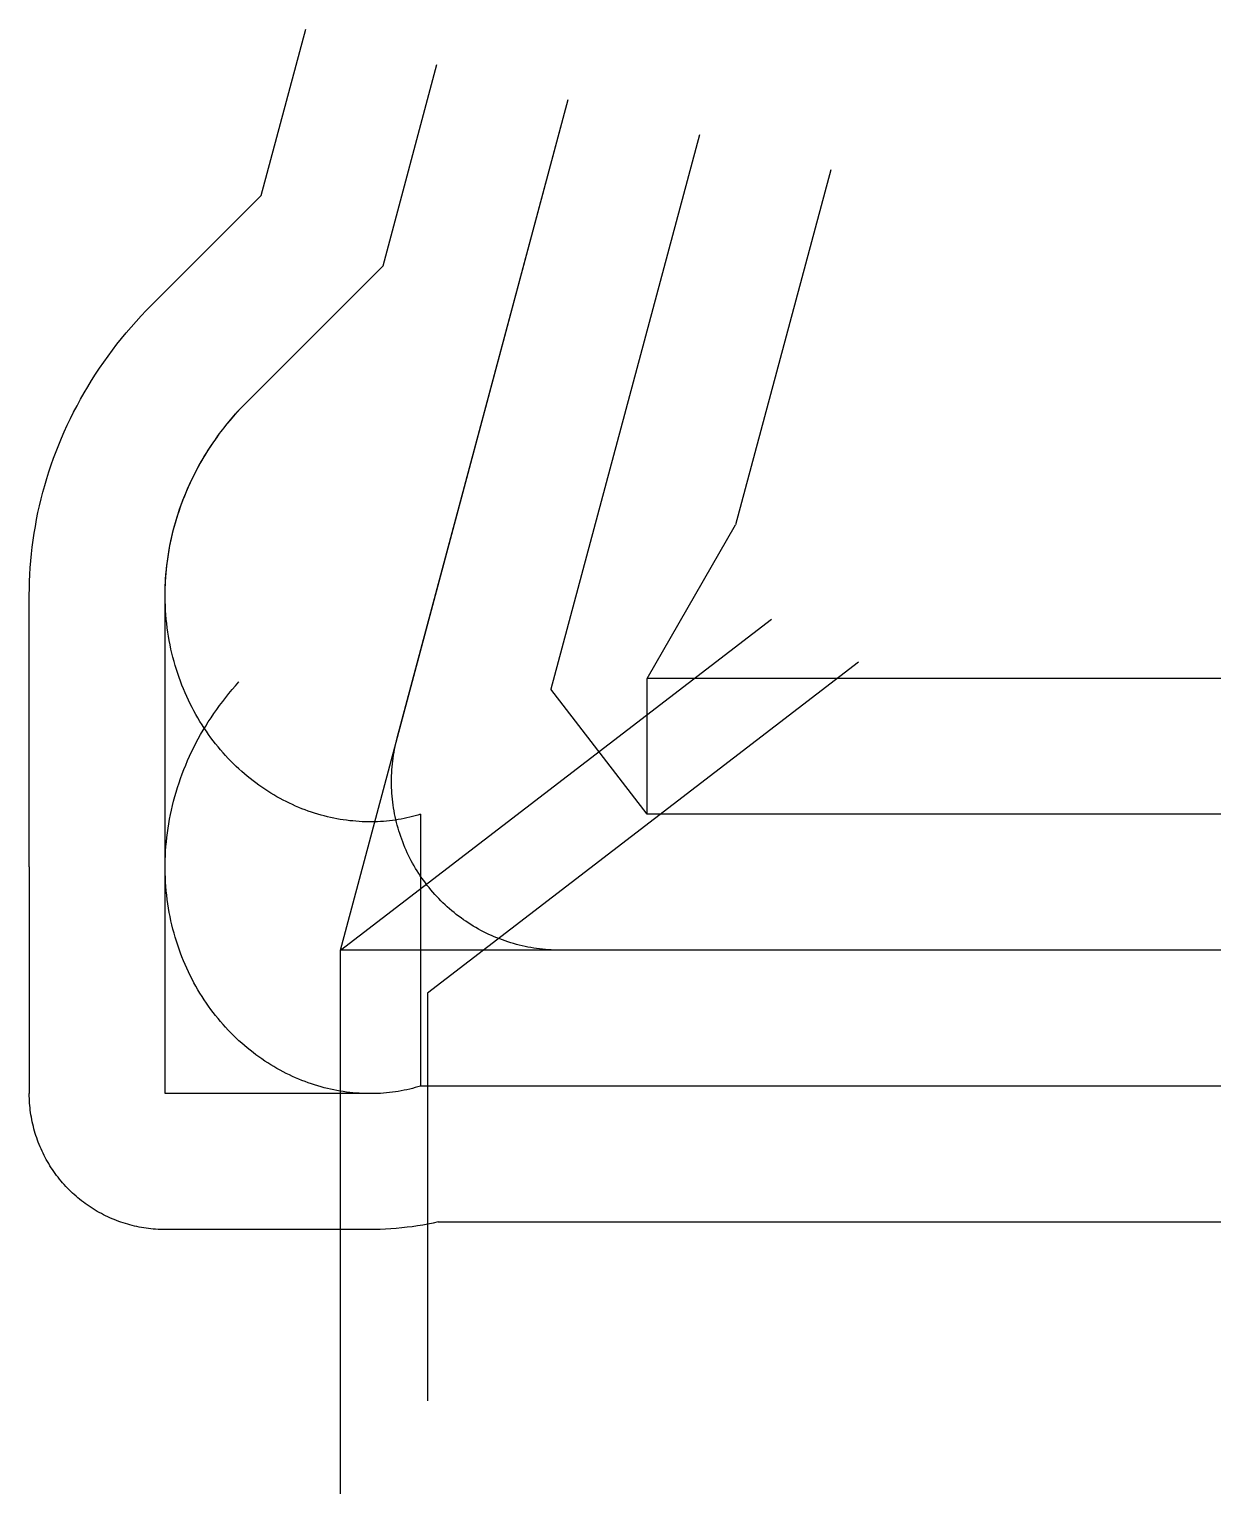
# Model space of a CAD drawing. Header units: metres. Extents: x -5301 to 15000, y -9260 to 15687.
import ezdxf

# ---------------------------------------------------------------- set-up
doc = ezdxf.new("R2010")
doc.units = ezdxf.units.M

msp = doc.modelspace()

# ---------------------------------------------------------------- linework, layer by layer
at = {"color": 1}
for p, q in [((-1348, 12858), (-590, 15687)), ((728, 11660), (1646, 15088)), ((0, 0), (3882, 14489)), ((6118, 13890), (3588, 4448)), ((8355, 13291), (6735, 7245)), ((-3217, 10989), (-1348, 12858)), ((-1580, 9352), (728, 11660)), ((5225, 4630), (6735, 7245)), ((-5301, 1418), (-5301, 6048)), ((-2986, 1418), (-2986, 6048)), ((15000, 4630), (5225, 4630)), ((5225, 2315), (5225, 4630)), ((5225, 2315), (3588, 4448)), ((1367, 2315), (1367, -2315)), ((15000, 2315), (5225, 2315)), ((-5301, 1418), (-5301, -2445)), ((-5301, 1418), (-5301, 1418)), ((-2986, -2445), (-2986, 1418)), ((-2986, 1418), (-2986, 1418)), ((15000, 0), (0, 0)), ((507, -2445), (-2986, -2445)), ((15000, -2315), (1367, -2315)), ((1668, -4630), (15000, -4630)), ((507, -4760), (-2986, -4760))]:
    msp.add_line(p, q, dxfattribs=at)
for points in [[(15000, 0), (3743, 0), (3693, 0), (3643, 2), (3593, 4), (3543, 7), (3493, 11), (3443, 16), (3393, 21), (3343, 28), (3294, 35), (3244, 44), (3195, 53), (3146, 63), (3097, 74), (3048, 85), (3000, 98), (2951, 111), (2903, 125), (2855, 141), (2808, 156), (2761, 173), (2714, 191), (2667, 209), (2621, 228), (2575, 248), (2529, 269), (2484, 291), (2439, 313), (2395, 336), (2351, 360), (2307, 385), (2264, 410), (2221, 436), (2179, 463), (2137, 491), (2096, 519), (2055, 549), (2015, 578), (1975, 609), (1936, 640), (1897, 672), (1859, 704), (1821, 738), (1784, 772), (1748, 806), (1712, 841), (1677, 877), (1642, 913), (1609, 950), (1575, 988), (1543, 1026), (1511, 1065), (1480, 1104), (1449, 1144), (1419, 1184), (1390, 1225), (1362, 1266), (1334, 1308), (1307, 1350), (1281, 1393), (1256, 1436), (1231, 1480), (1207, 1524), (1184, 1568), (1162, 1613), (1140, 1658), (1119, 1704), (1099, 1750), (1080, 1796), (1062, 1843), (1044, 1890), (1027, 1937), (1011, 1985), (996, 2032), (982, 2080), (969, 2129), (956, 2177), (945, 2226), (934, 2275), (924, 2324), (915, 2373), (906, 2423), (899, 2472), (892, 2522), (887, 2572), (882, 2622), (878, 2672), (875, 2722), (873, 2772), (871, 2822), (871, 2872), (871, 2922), (873, 2972), (875, 3022), (878, 3072), (882, 3122), (887, 3172), (892, 3222), (899, 3272), (906, 3321), (915, 3371), (924, 3420), (934, 3469), (945, 3518), (956, 3567), (969, 3615), (969, 3615), (3882, 14489)], [(-5301, 6048), (-5300, 6164), (-5297, 6281), (-5292, 6398), (-5285, 6515), (-5276, 6632), (-5264, 6749), (-5251, 6867), (-5235, 6984), (-5218, 7101), (-5198, 7218), (-5177, 7336), (-5153, 7453), (-5127, 7569), (-5099, 7686), (-5069, 7802), (-5037, 7918), (-5002, 8034), (-4966, 8150), (-4927, 8265), (-4887, 8379), (-4844, 8493), (-4800, 8607), (-4753, 8720), (-4704, 8832), (-4653, 8944), (-4600, 9055), (-4545, 9165), (-4488, 9275), (-4429, 9384), (-4368, 9492), (-4305, 9599), (-4239, 9705), (-4172, 9811), (-4103, 9915), (-4032, 10018), (-3959, 10121), (-3884, 10222), (-3807, 10322), (-3729, 10421), (-3648, 10519), (-3566, 10615), (-3481, 10711), (-3395, 10805), (-3307, 10897), (-3217, 10989), (-3217, 10989)], [(-2986, 6048), (-2985, 6124), (-2983, 6200), (-2980, 6277), (-2975, 6353), (-2969, 6430), (-2962, 6507), (-2953, 6584), (-2943, 6662), (-2931, 6739), (-2918, 6816), (-2904, 6894), (-2888, 6971), (-2871, 7049), (-2853, 7126), (-2833, 7203), (-2811, 7280), (-2788, 7357), (-2764, 7434), (-2739, 7511), (-2712, 7587), (-2683, 7664), (-2653, 7739), (-2622, 7815), (-2589, 7890), (-2555, 7965), (-2519, 8040), (-2482, 8114), (-2444, 8188), (-2404, 8261), (-2363, 8334), (-2320, 8407), (-2276, 8478), (-2231, 8550), (-2184, 8620), (-2136, 8690), (-2086, 8760), (-2035, 8829), (-1983, 8897), (-1930, 8964), (-1875, 9031), (-1818, 9097), (-1761, 9162), (-1702, 9226), (-1642, 9289), (-1580, 9352), (-1580, 9352)], [(1367, 2315), (1321, 2301), (1275, 2288), (1228, 2275), (1181, 2264), (1133, 2253), (1085, 2242), (1036, 2233), (987, 2224), (938, 2217), (888, 2210), (838, 2204), (787, 2198), (736, 2194), (685, 2190), (634, 2188), (582, 2186), (530, 2185), (477, 2185), (424, 2186), (372, 2188), (318, 2191), (265, 2195), (212, 2200), (158, 2205), (104, 2212), (50, 2220), (-4, 2228), (-58, 2238), (-112, 2248), (-167, 2260), (-221, 2273), (-275, 2286), (-330, 2301), (-384, 2317), (-439, 2333), (-493, 2351), (-547, 2370), (-601, 2390), (-655, 2410), (-709, 2432), (-763, 2455), (-817, 2479), (-870, 2504), (-923, 2530), (-976, 2557), (-1029, 2585), (-1081, 2614), (-1134, 2645), (-1185, 2676), (-1237, 2708), (-1288, 2741), (-1339, 2776), (-1389, 2811), (-1439, 2848), (-1489, 2885), (-1538, 2924), (-1587, 2963), (-1635, 3003), (-1682, 3045), (-1729, 3087), (-1776, 3131), (-1822, 3175), (-1867, 3221), (-1912, 3267), (-1956, 3315), (-2000, 3363), (-2042, 3412), (-2084, 3463), (-2126, 3514), (-2166, 3566), (-2206, 3619), (-2245, 3673), (-2283, 3728), (-2321, 3783), (-2357, 3840), (-2393, 3897), (-2428, 3955), (-2462, 4014), (-2495, 4074), (-2527, 4135), (-2559, 4196), (-2589, 4259), (-2618, 4322), (-2646, 4385), (-2674, 4450), (-2700, 4515), (-2725, 4581), (-2749, 4647), (-2772, 4714), (-2794, 4782), (-2815, 4851), (-2835, 4920), (-2853, 4989), (-2871, 5060), (-2887, 5130), (-2902, 5202), (-2916, 5273), (-2929, 5346), (-2940, 5418), (-2950, 5492), (-2959, 5565), (-2967, 5639), (-2973, 5714), (-2978, 5788), (-2982, 5864), (-2985, 5939), (-2986, 6015), (-2986, 6091), (-2985, 6167), (-2982, 6243), (-2978, 6320), (-2972, 6397), (-2965, 6474), (-2957, 6551), (-2948, 6628), (-2937, 6706), (-2924, 6783), (-2911, 6860), (-2895, 6938), (-2879, 7015), (-2861, 7093), (-2842, 7170), (-2821, 7247), (-2799, 7324), (-2775, 7401), (-2750, 7478), (-2723, 7554), (-2696, 7631), (-2666, 7707), (-2636, 7782), (-2603, 7858), (-2570, 7933), (-2535, 8008), (-2498, 8082), (-2461, 8156), (-2421, 8230), (-2381, 8303), (-2339, 8375), (-2295, 8447), (-2251, 8519), (-2204, 8590), (-2157, 8660), (-2108, 8730), (-2058, 8799), (-2006, 8867), (-1953, 8935), (-1899, 9002), (-1843, 9068), (-1786, 9134), (-1728, 9198), (-1728, 9198)], [(0, -9260), (0, 0), (7346, 5637)], [(8828, 4906), (1482, -731), (1482, -7676)], [(1367, -2315), (1321, -2329), (1275, -2342), (1228, -2355), (1181, -2366), (1133, -2377), (1085, -2388), (1036, -2397), (987, -2406), (938, -2413), (888, -2420), (838, -2426), (787, -2432), (736, -2436), (685, -2440), (634, -2442), (582, -2444), (530, -2445), (477, -2445), (424, -2444), (372, -2442), (318, -2439), (265, -2435), (212, -2430), (158, -2425), (104, -2418), (50, -2410), (-4, -2402), (-58, -2392), (-112, -2382), (-167, -2370), (-221, -2357), (-275, -2344), (-330, -2329), (-384, -2313), (-439, -2297), (-493, -2279), (-547, -2260), (-601, -2240), (-655, -2220), (-709, -2198), (-763, -2175), (-817, -2151), (-870, -2126), (-923, -2100), (-976, -2073), (-1029, -2045), (-1081, -2016), (-1134, -1985), (-1185, -1954), (-1237, -1922), (-1288, -1889), (-1339, -1854), (-1389, -1819), (-1439, -1782), (-1489, -1745), (-1538, -1706), (-1587, -1667), (-1635, -1627), (-1682, -1585), (-1729, -1543), (-1776, -1499), (-1822, -1455), (-1867, -1409), (-1912, -1363), (-1956, -1315), (-2000, -1267), (-2042, -1218), (-2084, -1167), (-2126, -1116), (-2166, -1064), (-2206, -1011), (-2245, -957), (-2283, -902), (-2321, -847), (-2357, -790), (-2393, -733), (-2428, -675), (-2462, -616), (-2495, -556), (-2527, -495), (-2559, -434), (-2589, -371), (-2618, -308), (-2646, -245), (-2674, -180), (-2700, -115), (-2725, -49), (-2749, 17), (-2772, 84), (-2794, 152), (-2815, 221), (-2835, 290), (-2853, 359), (-2871, 430), (-2887, 500), (-2902, 572), (-2916, 643), (-2929, 716), (-2940, 788), (-2950, 862), (-2959, 935), (-2967, 1009), (-2973, 1084), (-2978, 1158), (-2982, 1234), (-2985, 1309), (-2986, 1385), (-2986, 1461), (-2985, 1537), (-2982, 1613), (-2978, 1690), (-2972, 1767), (-2965, 1844), (-2957, 1921), (-2948, 1998), (-2937, 2076), (-2924, 2153), (-2911, 2230), (-2895, 2308), (-2879, 2385), (-2861, 2463), (-2842, 2540), (-2821, 2617), (-2799, 2694), (-2775, 2771), (-2750, 2848), (-2723, 2924), (-2696, 3001), (-2666, 3077), (-2636, 3152), (-2603, 3228), (-2570, 3303), (-2535, 3378), (-2498, 3452), (-2461, 3526), (-2421, 3600), (-2381, 3673), (-2339, 3745), (-2295, 3817), (-2251, 3889), (-2204, 3960), (-2157, 4030), (-2108, 4100), (-2058, 4169), (-2006, 4237), (-1953, 4305), (-1899, 4372), (-1843, 4438), (-1786, 4504), (-1728, 4568), (-1728, 4568)], [(-2986, -4760), (-3027, -4760), (-3067, -4758), (-3107, -4757), (-3148, -4754), (-3188, -4751), (-3228, -4747), (-3268, -4743), (-3308, -4737), (-3348, -4731), (-3388, -4725), (-3428, -4717), (-3467, -4709), (-3507, -4701), (-3546, -4691), (-3585, -4681), (-3624, -4670), (-3663, -4659), (-3702, -4647), (-3740, -4634), (-3778, -4620), (-3816, -4606), (-3853, -4591), (-3891, -4576), (-3928, -4560), (-3965, -4543), (-4001, -4526), (-4037, -4508), (-4073, -4489), (-4108, -4470), (-4144, -4450), (-4178, -4429), (-4213, -4408), (-4247, -4386), (-4281, -4364), (-4314, -4341), (-4347, -4318), (-4379, -4294), (-4411, -4269), (-4443, -4244), (-4474, -4218), (-4505, -4192), (-4535, -4165), (-4565, -4138), (-4594, -4110), (-4623, -4082), (-4651, -4053), (-4679, -4024), (-4707, -3994), (-4733, -3964), (-4760, -3933), (-4785, -3902), (-4810, -3870), (-4835, -3838), (-4859, -3806), (-4882, -3773), (-4905, -3739), (-4928, -3706), (-4949, -3672), (-4970, -3637), (-4991, -3602), (-5011, -3567), (-5030, -3532), (-5049, -3496), (-5067, -3460), (-5084, -3423), (-5101, -3386), (-5117, -3349), (-5133, -3312), (-5147, -3274), (-5162, -3237), (-5175, -3199), (-5188, -3160), (-5200, -3122), (-5211, -3083), (-5222, -3044), (-5232, -3005), (-5242, -2966), (-5251, -2926), (-5259, -2887), (-5266, -2847), (-5273, -2807), (-5279, -2767), (-5284, -2727), (-5288, -2687), (-5292, -2647), (-5296, -2606), (-5298, -2566), (-5300, -2526), (-5301, -2485), (-5301, -2445)], [(1367, -2315), (1321, -2329), (1275, -2342), (1228, -2355), (1181, -2366), (1133, -2377), (1085, -2388), (1036, -2397), (987, -2406), (938, -2413), (888, -2420), (838, -2426), (787, -2432), (736, -2436), (685, -2440), (634, -2442), (582, -2444), (530, -2445), (507, -2445)], [(1668, -4630), (1580, -4649), (1492, -4667), (1404, -4683), (1314, -4698), (1225, -4711), (1135, -4722), (1044, -4733), (953, -4741), (862, -4748), (770, -4753), (678, -4757), (585, -4759), (507, -4760)]]:
    msp.add_lwpolyline(points, dxfattribs=at)

doc.saveas('drawing.dxf')
